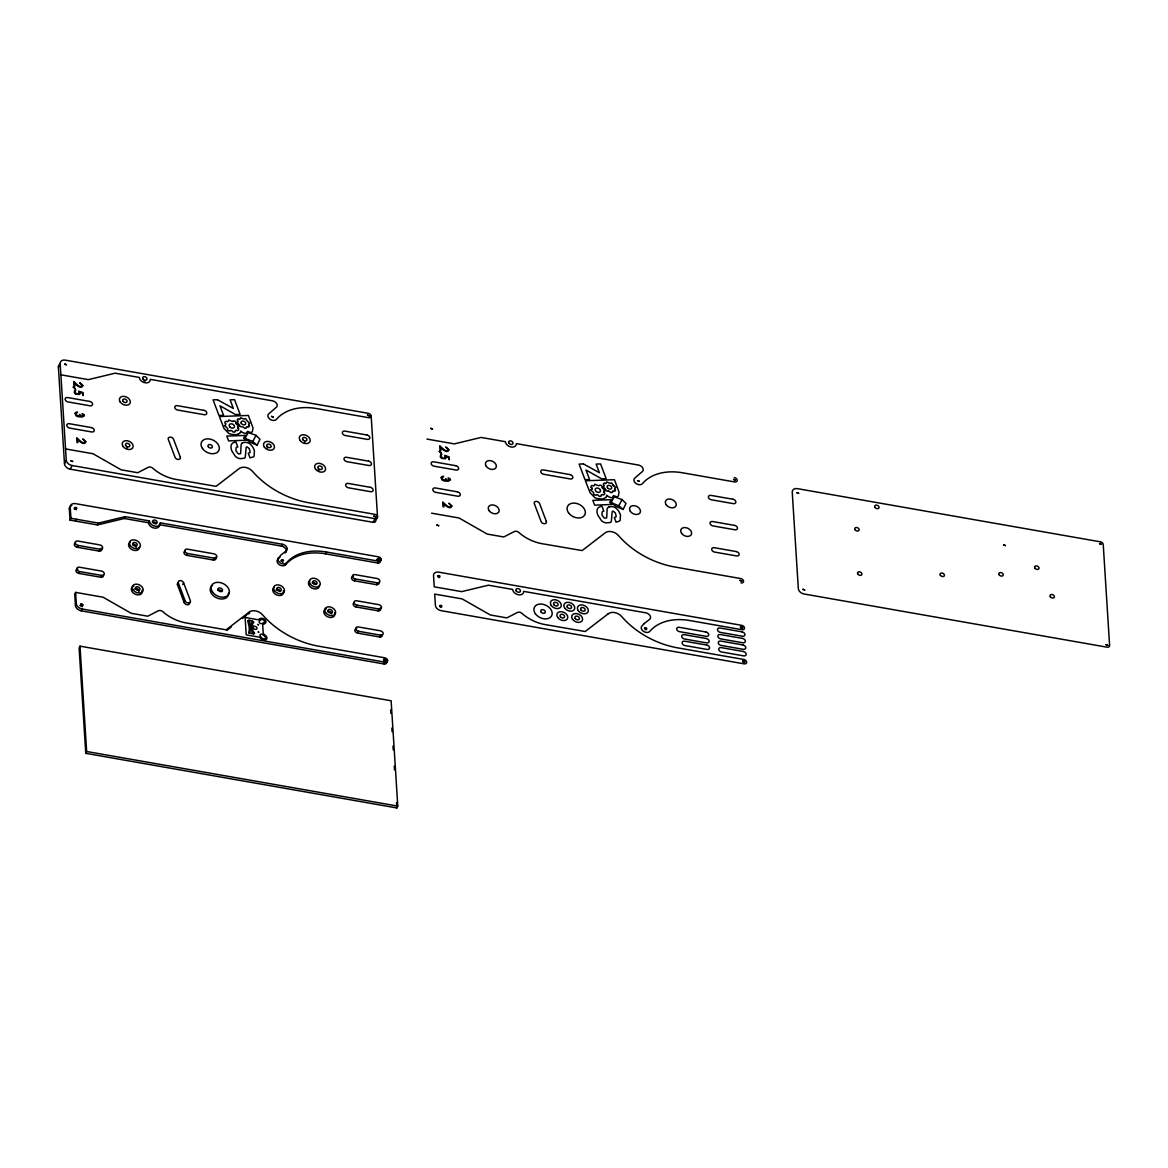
<?xml version="1.0" encoding="UTF-8"?>
<svg xmlns="http://www.w3.org/2000/svg" width="1168" height="1168" viewBox="0 0 1168 1168"><rect width="100%" height="100%" fill="white"/><g stroke="black" fill="none" stroke-linecap="round" stroke-linejoin="round"><path stroke-width="1.5" d="M378.928 561.326C373.994 557.165 382.462 558.216 378.184 559.968M58.4 367.219L60.167 363.555A5.782 4.103 25.8 0 1 65.393 360.153L368.285 413.326A2.891 2.044 25.8 0 1 371.161 415.983L377.527 516.971L375.76 520.636A2.891 2.044 25.8 0 1 373.147 522.33L70.255 469.171A5.782 4.103 25.8 0 1 64.488 463.842L58.4 367.219A5.782 4.103 25.8 0 1 60.327 364.124M64.488 463.842L66.269 460.177L60.167 363.555M70.255 469.171L72.036 465.506A5.782 4.103 25.8 0 1 66.269 460.177M159.476 524.68L281.532 546.113A4.818 3.416 25.8 0 1 285.897 549.091A4.818 3.416 25.8 0 1 285.167 552.873L286.043 551.048A4.818 3.416 25.8 0 0 286.788 547.266A4.818 3.416 25.8 0 0 282.422 544.273L160.352 522.855L159.476 524.68A5.782 4.103 25.8 0 1 154.264 528.082A5.782 4.103 25.8 0 1 148.497 522.753L124.246 518.504L97.499 524.943L70.051 520.125L69.335 508.868L70.226 507.029A5.782 4.103 25.8 0 1 75.438 503.627L378.33 556.8A2.891 2.044 25.8 0 1 381.221 559.457L380.33 561.297M70.051 520.125L70.927 518.285L70.226 507.029M75.54 521.089L76.416 519.249M77.19 547.237L78.066 545.412A2.891 2.044 25.8 0 1 75.19 542.755A2.891 2.044 25.8 0 1 77.803 541.047L99.762 544.901A2.891 2.044 25.8 0 1 102.638 547.573A2.891 2.044 25.8 0 1 100.039 549.267L99.149 551.092L77.19 547.237A2.891 2.044 25.8 0 1 74.431 545.164A2.891 2.044 25.8 0 1 75.555 542.93M97.499 524.943L98.389 523.103L125.122 516.665L149.373 520.928A5.782 4.103 25.8 0 0 155.14 526.242A5.782 4.103 25.8 0 0 160.352 522.855M78.84 573.4L79.716 571.575A2.891 2.044 25.8 0 1 76.84 568.904A2.891 2.044 25.8 0 1 79.453 567.21L101.412 571.064A2.891 2.044 25.8 0 1 104.288 573.722A2.891 2.044 25.8 0 1 101.689 575.43L100.798 577.255L78.84 573.4A2.891 2.044 25.8 0 1 75.993 571.021A2.891 2.044 25.8 0 1 77.862 568.991M386.696 662.285L387.586 660.46A2.891 2.044 25.8 0 0 384.695 657.788L318.82 646.225A72.197 51.231 25.8 0 1 262.537 614.791A9.023 6.409 25.8 0 0 248.813 612.382L226.125 629.815L186.121 622.938A34.894 24.762 25.8 0 1 162.79 611.652A3.489 2.482 25.8 0 0 158.22 610.849L147.752 616.208L131.225 613.302L103.061 597.213L75.613 592.395L74.723 594.235L75.438 605.491A5.782 4.103 25.8 0 0 81.191 610.82L384.097 663.979A2.891 2.044 25.8 0 0 386.564 661.701M75.438 605.491L76.314 603.666L75.613 592.395M124.246 518.504L125.122 516.665M81.191 610.82L82.081 608.981A5.782 4.103 25.8 0 1 76.314 603.666M79.993 646.152L79.117 647.977L85.76 753.331L396.886 807.949L397.777 806.11L391.134 700.771L79.993 646.152L86.651 751.506L85.76 753.331M148.497 522.753L149.373 520.928M186.822 555.355L187.712 553.515A2.891 2.044 25.8 0 1 184.821 550.858A2.891 2.044 25.8 0 1 187.435 549.164L213.963 553.822A2.891 2.044 25.8 0 1 216.854 556.479A2.891 2.044 25.8 0 1 214.24 558.173L213.364 560.012L186.822 555.355A2.891 2.044 25.8 0 1 184.062 553.267A2.891 2.044 25.8 0 1 185.186 551.048M189.464 602.425A2.891 2.044 25.8 0 1 187.683 604.761A2.891 2.044 25.8 0 1 184.223 602.63L177.478 584.788L178.368 582.949A2.891 2.044 25.8 0 1 180.135 580.627A2.891 2.044 25.8 0 1 183.595 582.759L190.34 600.6A2.891 2.044 25.8 0 1 188.574 602.922A2.891 2.044 25.8 0 1 185.113 600.79L178.368 582.949M182.719 584.584L183.595 582.759M184.223 602.63L185.113 600.79M247.923 614.222L248.813 612.382M281.532 546.113L282.422 544.273M380.199 560.713A2.891 2.044 25.8 0 1 377.717 562.991L325.565 553.836A51.012 36.208 25.8 0 0 285.532 564.772A4.818 3.416 25.8 0 1 279.225 564.611A4.818 3.416 25.8 0 1 277.707 559.355L280.933 555.019L286.043 551.048M285.532 564.772L286.408 562.947A51.012 36.208 25.8 0 1 326.441 552.011L378.607 561.166A2.891 2.044 25.8 0 0 381.221 559.457M325.565 553.836L326.441 552.011M373.147 522.33L374.928 518.665A2.891 2.044 25.8 0 0 377.527 516.971A2.891 2.044 25.8 0 0 374.651 514.314L308.761 502.751A72.197 51.231 25.8 0 1 252.478 471.317A9.023 6.409 25.8 0 0 238.754 468.908L216.08 486.341L176.076 479.449A34.894 24.762 25.8 0 1 152.745 468.178A3.489 2.482 25.8 0 0 148.161 467.375L137.707 472.719L121.165 469.813L93.002 453.739L65.554 448.921M354.415 580.817L355.291 578.978A2.891 2.044 25.8 0 1 352.415 576.32A2.891 2.044 25.8 0 1 355.028 574.627L376.987 578.481A2.891 2.044 25.8 0 1 379.863 581.138A2.891 2.044 25.8 0 1 377.264 582.832L376.373 584.672L354.415 580.817A2.891 2.044 25.8 0 1 351.568 578.437A2.891 2.044 25.8 0 1 353.437 576.408M356.065 606.966L356.941 605.141A2.891 2.044 25.8 0 1 354.065 602.484A2.891 2.044 25.8 0 1 356.678 600.775L378.636 604.63A2.891 2.044 25.8 0 1 381.513 607.302A2.891 2.044 25.8 0 1 378.914 608.995L378.023 610.82L356.065 606.966A2.891 2.044 25.8 0 1 353.305 604.893A2.891 2.044 25.8 0 1 354.43 602.659M377.717 562.991L378.607 561.166M357.715 633.129L358.591 631.289A2.891 2.044 25.8 0 1 355.714 628.632A2.891 2.044 25.8 0 1 358.328 626.939L380.286 630.793A2.891 2.044 25.8 0 1 383.162 633.45A2.891 2.044 25.8 0 1 380.564 635.158L379.673 636.983L357.715 633.129A2.891 2.044 25.8 0 1 354.868 630.749A2.891 2.044 25.8 0 1 356.736 628.72M384.097 663.979L384.973 662.154A2.891 2.044 25.8 0 0 387.586 660.46M257.091 445.227L259.968 439.285L256.011 435.299L248.258 432.569L245.046 438.307L249.704 442.015L257.091 445.227L252.799 441.548L245.046 438.307M623.128 509.467L626.004 503.525L622.033 499.554L614.295 496.823L611.083 502.561L615.726 506.27L623.128 509.467L618.836 505.802L611.083 502.561M235.819 423.196C237.046 421.765 233.731 419.925 232.914 421.502M612.893 484.793L611.711 482.895L610.368 483.304A5.606 3.971 25.8 0 0 609.039 482.968L606.688 481.917L606.382 483.129A5.577 3.957 25.8 0 0 605.447 483.581C604.163 481.931 602.002 484.749 604.192 485.275A5.475 3.884 25.8 0 0 604.09 486.253L602.951 486.983L604.951 488.545A5.606 3.971 25.8 0 0 605.842 489.553L605.944 490.852L608.353 491.086M252.799 441.548L256.011 435.299M618.836 505.802L622.033 499.554M277.707 559.355L280.057 556.859M242.112 443.198L241.63 443.679A7.037 4.993 25.8 0 0 241.134 444.512L240.666 453.345A1.81 1.285 25.8 0 1 240.185 453.797L238.871 453.943A1.562 1.11 25.8 0 1 238.228 453.71L236.286 451.33A10.191 7.227 25.8 0 1 235.921 450.381L236.111 447.665A2.789 1.971 25.8 0 1 236.929 447.125L237.819 446.979L235.951 442.044A7.577 5.373 25.8 0 0 231.439 444.599A9.432 6.701 25.8 0 0 231.06 446.045L231.001 446.687A16.44 11.665 25.8 0 0 231.863 450.936L235.396 456.411A7.899 5.606 25.8 0 0 237.162 457.637L238.36 458.192A6.044 4.278 25.8 0 0 240.214 458.659L244.039 458.279A4.424 3.139 25.8 0 0 245.265 457.316L246.171 447.271A1.533 1.095 25.8 0 1 246.755 447.023A2.044 1.445 25.8 0 1 247.368 447.023L249.353 448.76L250.156 452.06A2.628 1.869 25.8 0 1 249.704 452.702L248.302 453.257L250.04 457.871L252.974 457.038A7.11 5.052 25.8 0 0 254.142 456.075L254.42 450.746A24.82 17.608 25.8 0 0 253.748 448.994L252.711 446.994A11.768 8.351 25.8 0 0 252.025 446.001L250.551 444.395A6.76 4.789 25.8 0 0 249.514 443.606A5.475 3.884 25.8 0 0 247.631 442.701A6.015 4.263 25.8 0 0 245.178 442.365A8.337 5.913 25.8 0 0 242.871 442.76A4.322 3.066 25.8 0 0 242.112 443.198M226.913 630.443L231.118 627.201M242.316 618.544L246.521 615.302M79.906 605.52L82.3 606.703M376.563 559.866L377.877 559.822M74.08 508.766L75.117 508.839M384.695 662.869L383.659 662.796M237.922 426.992L239.09 426.189L236.914 424.407M603.958 491.246L605.126 490.429L602.951 488.647A6.263 4.453 25.8 0 0 601.856 487.45C603.111 486.005 599.768 484.165 598.95 485.742A6.395 4.526 25.8 0 0 597.417 485.362L594.746 484.165L594.381 485.538A6.395 4.526 25.8 0 0 593.329 486.049C591.855 484.136 589.373 487.421 591.884 487.99M591.767 489.129L590.482 489.961L592.76 491.743A6.439 4.57 25.8 0 0 593.782 492.896C592.483 494.341 595.797 496.254 596.644 494.633A6.249 4.438 25.8 0 0 598.191 495.057C598.279 496.78 602.308 496.955 601.228 494.925A6.336 4.497 25.8 0 0 602.396 494.385C603.739 496.123 606.192 493.115 603.841 492.473M280.962 560.976L282.014 561.107M248.039 620.558L249.368 620.719C249.543 623.858 252.011 632.063 248.813 632.72M613.857 485.844L615.77 487.406L614.748 488.122A5.519 3.913 25.8 0 1 614.616 489.217C616.675 489.655 614.587 492.443 613.375 490.867A5.519 3.913 25.8 0 1 612.353 491.334C613.302 493.086 609.784 492.954 609.696 491.451A5.519 3.913 25.8 0 1 608.397 491.071M383.527 660.694L385.265 661.76M253.646 633.874C251.091 633.669 250.083 620.354 252.843 621.099M60.882 374.811L88.33 379.629L115.077 373.191L139.328 377.439A5.782 4.103 25.8 0 0 145.095 382.768A5.782 4.103 25.8 0 0 150.307 379.366L272.363 400.799A4.818 3.416 25.8 0 1 276.743 403.778A4.818 3.416 25.8 0 1 275.998 407.559L268.538 414.041A4.818 3.416 25.8 0 0 270.071 419.297A4.818 3.416 25.8 0 0 276.363 419.458A51.012 36.208 25.8 0 1 316.397 408.523L368.548 417.677A2.891 2.044 25.8 0 0 371.161 415.983M426.919 439.066L454.367 443.884L481.114 437.431L505.364 441.694A5.782 4.103 25.8 0 0 511.131 447.008A5.782 4.103 25.8 0 0 516.344 443.621L638.4 465.039A4.818 3.416 25.8 0 1 642.765 468.032A4.818 3.416 25.8 0 1 642.035 471.814L634.574 478.281A4.818 3.416 25.8 0 0 636.093 483.552A4.818 3.416 25.8 0 0 642.4 483.713A51.012 36.208 25.8 0 1 682.433 472.777L734.584 481.931A2.891 2.044 25.8 0 0 737.198 480.223A2.891 2.044 25.8 0 0 734.307 477.566M431.591 513.175L459.039 517.993L487.202 534.068L503.744 536.973L514.197 531.615A3.489 2.482 25.8 0 1 518.782 532.418A34.894 24.762 25.8 0 0 542.113 543.704L582.117 550.581L604.79 533.148A9.023 6.409 25.8 0 1 618.514 535.557A72.197 51.231 25.8 0 0 674.797 566.991L740.687 578.554A2.891 2.044 25.8 0 1 743.563 581.226A2.891 2.044 25.8 0 1 740.965 582.92M72.036 465.506L374.928 518.665M70.927 518.285L98.389 523.103M355.291 578.978L377.264 582.832M187.712 553.515L214.24 558.173M78.066 545.412L100.039 549.267M356.941 605.141L378.914 608.995M79.716 571.575L101.689 575.43M358.591 631.289L380.564 635.158M82.081 608.981L384.973 662.154M86.651 751.506L397.777 806.11M75.424 508.985C80.242 507.584 70.868 505.905 76.139 509.774M384.549 660.957C389.397 660.84 381.41 656.869 384.214 660.796M81.526 605.623C86.359 605.491 78.387 601.535 81.176 605.447M282.116 561.18C286.919 559.852 277.707 558.085 282.992 562.377M248.609 424.948C250.609 425.459 248.55 428.13 247.339 426.612A5.519 3.913 25.8 0 1 246.331 427.079C247.251 428.817 243.747 428.714 243.674 427.196A5.46 3.884 25.8 0 1 242.316 426.831L239.907 426.597L239.805 425.298A5.606 3.971 25.8 0 1 238.914 424.291L236.929 422.743L238.053 422.013A5.475 3.884 25.8 0 1 238.155 421.035C235.892 420.495 238.17 417.662 239.411 419.327A5.577 3.957 25.8 0 1 240.345 418.874L240.652 417.677L242.988 418.713A5.665 4.015 25.8 0 1 244.331 419.064L245.674 418.64L246.871 420.538A5.49 3.898 25.8 0 1 247.82 421.604L249.733 423.152L248.711 423.867A5.519 3.913 25.8 0 1 248.58 424.977M237.805 428.233C240.112 428.817 237.732 431.897 236.359 430.145A6.336 4.497 25.8 0 1 235.206 430.671C236.345 432.642 232.359 432.598 232.155 430.802A6.249 4.438 25.8 0 1 230.607 430.379C229.775 431.985 226.446 430.101 227.745 428.641A6.439 4.57 25.8 0 1 226.723 427.488L224.446 425.707L225.745 424.875A6.278 4.453 25.8 0 1 225.847 423.75C223.307 423.166 225.833 419.881 227.293 421.794A6.439 4.57 25.8 0 1 228.359 421.268L228.709 419.911L231.381 421.108A6.439 4.57 25.8 0 1 232.943 421.473M390.696 709.867L390.93 713.487M391.849 728.029L392.068 731.664M392.988 746.191L393.222 749.827M394.258 766.164L394.477 769.8M396.536 802.504L396.886 807.949M608.908 507.014A8.337 5.913 25.8 0 1 611.229 506.635A6.015 4.263 25.8 0 1 613.667 506.956A5.475 3.884 25.8 0 1 615.551 507.861A6.76 4.789 25.8 0 1 616.587 508.649L618.062 510.255A11.768 8.351 25.8 0 1 618.748 511.248L619.785 513.248A24.82 17.608 25.8 0 1 620.456 515L620.164 520.329A7.11 5.052 25.8 0 1 619.011 521.293L616.076 522.111L614.324 517.512L615.74 516.957A2.628 1.869 25.8 0 0 616.193 516.314L615.39 513L613.404 511.277A2.044 1.445 25.8 0 0 612.791 511.277A1.533 1.095 25.8 0 0 612.207 511.526L611.302 521.57A4.424 3.139 25.8 0 1 610.076 522.534L606.25 522.899A6.044 4.278 25.8 0 1 604.396 522.446L603.199 521.877A7.899 5.606 25.8 0 1 601.432 520.651L597.855 515.19A16.44 11.665 25.8 0 1 596.994 510.927L597.096 510.299A9.432 6.701 25.8 0 1 597.505 508.868A7.577 5.373 25.8 0 1 601.973 506.27L603.856 511.219L602.965 511.38A2.789 1.971 25.8 0 0 602.148 511.905L601.958 514.635A10.191 7.227 25.8 0 0 602.323 515.57L604.265 517.964A1.562 1.11 25.8 0 0 604.907 518.198L606.221 518.052A1.81 1.285 25.8 0 0 606.703 517.599L607.156 508.766A7.037 4.993 25.8 0 1 607.667 507.919L608.148 507.452A4.322 3.066 25.8 0 1 608.922 507.014M603.944 498.517A11.432 8.118 25.8 0 1 601.053 498.926L596.906 498.459A8.264 5.855 25.8 0 1 594.673 497.524L590.03 492.677L585.431 480.793L614.441 479.698L619.04 492.137L618.398 495.86A7.373 5.227 25.8 0 1 618.003 496.283L617.507 496.677A7.563 5.373 25.8 0 1 617.127 496.896L613.477 495.612L612.266 497.772A7.052 5.008 25.8 0 1 611.609 497.699L610.908 497.568A6.439 4.57 25.8 0 1 609.813 497.218A7.052 5.008 25.8 0 1 608.732 496.765L608.207 496.415A5.256 3.738 25.8 0 1 606.805 495.261A8.264 5.869 25.8 0 1 606.411 496.634M606.499 496.677A7.008 4.964 25.8 0 1 603.885 498.459M612.689 484.822A5.475 3.884 25.8 0 1 613.653 485.873M603.914 491.129A6.263 4.453 25.8 0 1 603.812 492.37M591.913 489.275A6.249 4.438 25.8 0 1 592.03 488.151M134.787 589.154A2.409 1.708 25.8 0 1 137.868 589.037A2.409 1.708 25.8 0 1 138.861 591.665M142.058 590.205A5.782 4.103 25.8 0 1 138.963 594.833A5.782 4.103 25.8 0 1 131.969 591.373A5.782 4.103 25.8 0 1 133.838 586.146M132.787 544.317A2.409 1.708 25.8 0 1 136.072 547.339M139.518 547.047A5.782 4.103 25.8 0 1 132.188 549.748A5.782 4.103 25.8 0 1 129.955 542.317M215.525 557.151A2.891 2.044 25.8 0 1 213.364 560.012M177.478 584.788A2.891 2.044 25.8 0 1 178.062 582.803M228.505 593.198A9.621 6.833 25.8 0 1 216.27 597.695A9.621 6.833 25.8 0 1 212.547 585.329M217.642 590.03A2.409 1.708 25.8 0 1 221.526 591.519M276.101 589.884A2.409 1.708 25.8 0 1 280.422 591.534M283.371 590.935A5.782 4.103 25.8 0 1 276.991 595.096A5.782 4.103 25.8 0 1 274.071 587.373M327.595 611.477A2.409 1.708 25.8 0 1 331.537 613.915M334.53 612.85A5.782 4.103 25.8 0 1 331.435 617.478A5.782 4.103 25.8 0 1 324.441 614.018A5.782 4.103 25.8 0 1 326.31 608.791M312.221 582.92A2.409 1.708 25.8 0 1 316.105 584.409M319.404 585.445A5.782 4.103 25.8 0 1 312.075 588.146A5.782 4.103 25.8 0 1 309.841 580.715M382.155 634.706A2.891 2.044 25.8 0 1 379.673 636.983M380.199 607.973A2.891 2.044 25.8 0 1 378.023 610.82M378.855 582.394A2.891 2.044 25.8 0 1 376.373 584.672M103.28 574.977A2.891 2.044 25.8 0 1 100.798 577.255M101.324 548.245A2.891 2.044 25.8 0 1 99.149 551.092M69.335 508.868A5.782 4.103 25.8 0 1 71.847 505.569M152.278 522.154A2.409 1.708 25.8 0 1 156.162 523.644M286.408 562.947A4.818 3.416 25.8 0 1 280.116 562.772A4.818 3.416 25.8 0 1 278.597 557.516M248.74 613.58A9.023 6.409 25.8 0 1 249.718 613.083M126.889 447.432A2.307 1.635 25.8 0 1 127.37 447.797M304.454 441.869A2.307 1.635 25.8 0 1 304.833 442.292M318.251 469.653A2.307 1.635 25.8 0 1 319.36 470.091M144.044 380.753A2.307 1.635 25.8 0 1 144.89 381.527M267.092 447.753A2.307 1.635 25.8 0 1 267.662 447.899M241.177 423.079A2.453 1.737 25.8 0 0 244.127 424.86A2.453 1.737 25.8 0 0 245.601 422.86A2.453 1.737 25.8 0 0 242.637 421.079A2.453 1.737 25.8 0 0 241.177 423.079M237.907 434.262A11.432 8.118 25.8 0 1 235.016 434.671L230.87 434.204A8.264 5.855 25.8 0 1 228.636 433.284L223.993 428.422L219.394 416.538L248.404 415.443L253.003 427.897L252.361 431.605A7.373 5.227 25.8 0 1 251.967 432.029L251.47 432.423A7.563 5.373 25.8 0 1 251.091 432.642L247.441 431.357L246.229 433.532A7.052 5.008 25.8 0 1 245.572 433.445L244.871 433.313A6.439 4.57 25.8 0 1 243.776 432.963A7.139 5.066 25.8 0 1 242.842 432.554L242.17 432.175A5.256 3.738 25.8 0 1 240.769 431.021A8.264 5.869 25.8 0 1 240.389 432.379M240.477 432.437A7.008 4.964 25.8 0 1 237.863 434.204M235.688 423.371A6.249 4.438 25.8 0 1 236.783 424.583M237.761 427.05A6.249 4.438 25.8 0 1 237.644 428.291M75.161 413.457L76.066 415.72L78.139 416.757A2.482 1.752 25.8 0 0 79.322 416.713C83.162 418.013 87.133 414.728 82.023 413.764C85.746 416.304 80.592 416.976 79.804 414.348L78.504 416.085A1.898 1.343 25.8 0 1 77.292 415.808L76.008 414.041L77.57 412.056L76.051 412.289A2.701 1.927 25.8 0 0 75.263 413.092L75.161 413.457M441.197 477.712L442.103 479.96L444.161 480.997A2.482 1.752 25.8 0 0 445.358 480.953C449.184 482.253 453.169 478.982 448.045 478.004C451.782 480.559 446.614 481.231 445.84 478.603L444.541 480.325A1.898 1.343 25.8 0 1 443.329 480.063L442.03 478.296L443.606 476.296L442.088 476.529A2.701 1.927 25.8 0 0 441.3 477.332L441.197 477.712M79.22 392.74C76.84 396.974 73.715 390.652 75.832 390.054A2.73 1.942 25.8 0 0 74.679 390.462L74.256 392.463A2.935 2.088 25.8 0 0 75.73 394.142L79.351 394.477A2.686 1.913 25.8 0 0 80.037 393.499L79.833 392.214L82.242 392.974L83.235 395.602L83.045 392.579L78.65 391.178L79.22 392.74M445.256 456.995C442.876 461.214 439.752 454.892 441.869 454.308A2.73 1.942 25.8 0 0 440.701 454.702L440.278 456.703A2.935 2.088 25.8 0 0 441.767 458.396L445.388 458.732A2.686 1.913 25.8 0 0 446.074 457.754L445.869 456.454L448.278 457.228L449.271 459.842L449.081 456.834L444.687 455.418L445.256 456.995M82.826 385.586C81.629 389.937 76.022 384.841 74.621 383.192L74.825 386.404L73.978 386.258L73.686 381.527C74.781 382.257 81.001 389.674 81.935 385.09A1.942 1.372 25.8 0 0 81.366 384.199L79.716 382.754L82.826 385.586M85.833 441.811C84.636 446.147 79.044 441.066 77.628 439.416L77.833 442.628L76.986 442.482L76.694 437.752C77.789 438.467 84.023 445.884 84.943 441.3A1.942 1.372 25.8 0 0 84.373 440.424L82.724 438.978L85.833 441.811M448.862 449.841C447.665 454.177 442.059 449.096 440.657 447.446L440.862 450.658L440.015 450.512L439.723 445.782C440.818 446.497 447.037 453.914 447.972 449.33A1.942 1.372 25.8 0 0 447.402 448.454L445.753 447.008L448.862 449.841M451.87 506.065C450.673 510.401 445.066 505.321 443.665 503.656L443.869 506.868L443.022 506.722L442.73 502.006C443.825 502.722 450.045 510.139 450.979 505.554A1.942 1.372 25.8 0 0 450.41 504.664L448.76 503.218L451.87 506.065M249.397 627.858L248.901 632.998L253.879 633.844L254.609 633.173L252.551 630.209L253.252 626.471L252.186 624.457L253.923 622.164L249.12 619.945L247.85 621.318L249.397 627.858M64.766 364.168L66.561 364.854L64.853 364.007M70.868 460.805L72.65 461.491L70.868 460.805M271.56 416.407L273.356 417.093L271.56 416.407M257.748 624.486L258.508 624.778L257.748 624.486M258.23 631.99L258.975 632.282L258.259 631.932M367.526 415.151L369.307 415.837L367.526 415.151M373.891 516.154L375.687 516.84L373.891 516.154M430.802 428.422L432.598 429.109L430.875 428.262M436.89 525.045L438.686 525.731L436.89 525.045M437.664 575.999C439.489 580.569 441.723 573.707 437.664 575.999M439.548 605.798C441.373 610.368 443.606 603.491 439.548 605.798M637.597 480.661L639.378 481.347L637.597 480.661M733.562 479.406L735.344 480.092L733.562 479.406M739.928 580.394L741.724 581.08L739.928 580.394M740.424 626.997C742.249 631.552 744.483 624.69 740.424 626.997M742.585 661.132C744.396 665.702 746.629 658.84 742.585 661.132M796.839 492.662L798.62 493.349L796.839 492.662M802.927 589.3L804.723 589.986L802.927 589.3M1003.619 544.901L1005.414 545.587L1003.619 544.901M1099.584 543.66L1101.38 544.346L1099.584 543.66M1105.965 644.648L1107.746 645.335L1105.965 644.648M644.488 628.165C645.962 632.764 648.766 626.15 644.488 628.165M73.263 387.075L75.365 388.856L73.263 387.075M439.299 451.33L441.387 453.111L439.299 451.33M245.178 435.416L243.616 438.19L246.171 440.234L228.592 440.891L226.782 436.102L245.178 435.416M611.2 499.67L609.652 502.444L612.207 504.474L594.629 505.145L592.818 500.357L611.2 499.67M260.449 619.945L259.34 621.215A1.825 1.299 25.8 0 0 261.88 623.537L263.661 622.88A2.307 1.635 25.8 0 0 263.807 620.252A2.307 1.635 25.8 0 0 260.449 619.945M644.24 623.551L641.889 626.048A4.818 3.416 25.8 0 0 643.407 631.304A4.818 3.416 25.8 0 0 649.715 631.465A51.012 36.208 25.8 0 1 689.748 620.529L741.899 629.683A2.891 2.044 25.8 0 0 744.512 627.99A2.891 2.044 25.8 0 0 741.636 625.333L438.745 572.159A5.782 4.103 25.8 0 0 433.518 575.561L434.233 586.818L461.681 591.636L488.428 585.197L512.679 589.446A5.782 4.103 25.8 0 0 518.446 594.775A5.782 4.103 25.8 0 0 523.658 591.373L645.714 612.806A4.818 3.416 25.8 0 1 650.094 615.784A4.818 3.416 25.8 0 1 649.35 619.566L644.24 623.551M607.886 614.061L585.212 631.494L545.208 624.617A34.894 24.762 25.8 0 1 521.877 613.331A3.489 2.482 25.8 0 0 517.307 612.528L506.839 617.887L490.312 614.981L462.148 598.907L434.686 594.089L435.401 605.345A5.782 4.103 25.8 0 0 441.168 610.674L744.06 663.833A2.891 2.044 25.8 0 0 746.673 662.139A2.891 2.044 25.8 0 0 743.782 659.467L677.893 647.904A72.197 51.231 25.8 0 1 621.624 616.47A9.023 6.409 25.8 0 0 607.886 614.061M259.807 618.748L258.332 619.785L245.105 617.463L246.214 634.852L259.427 637.173L261.063 638.735A3.665 2.599 25.8 0 0 266.085 639.641A3.665 2.599 25.8 0 0 265.662 635.626L263.238 633.552L262.683 624.822L264.902 623.566A3.665 2.599 25.8 0 0 264.815 619.609A3.665 2.599 25.8 0 0 259.807 618.748M217.394 399.69L213.072 399.85L218.985 415.458L223.555 415.282L219.964 405.778L235.586 414.567L240.126 414.392L234.564 399.675L230.111 399.836L233.366 408.45L217.394 399.69M583.431 463.93L579.109 464.09L585.007 479.698L589.592 479.537L586 470.032L601.622 478.822L606.163 478.646L600.586 463.915L596.147 464.09L599.403 472.704L583.431 463.93M1100.344 541.821L797.452 488.647A5.782 4.103 25.8 0 0 792.24 492.049L798.328 588.687A5.782 4.103 25.8 0 0 804.095 594.001L1106.987 647.174A2.891 2.044 25.8 0 0 1109.6 645.466L1103.234 544.478A2.891 2.044 25.8 0 0 1100.344 541.821M366.927 434.992L344.969 431.138A2.891 2.044 25.8 0 0 342.355 432.846A2.891 2.044 25.8 0 0 345.246 435.503L367.205 439.358A2.891 2.044 25.8 0 0 369.818 437.664A2.891 2.044 25.8 0 0 366.927 434.992M732.964 499.247L711.005 495.393A2.891 2.044 25.8 0 0 708.392 497.086A2.891 2.044 25.8 0 0 711.283 499.758L733.241 503.612A2.891 2.044 25.8 0 0 735.855 501.904A2.891 2.044 25.8 0 0 732.964 499.247M203.918 410.333L177.375 405.676A2.891 2.044 25.8 0 0 174.777 407.369A2.891 2.044 25.8 0 0 177.653 410.041L204.196 414.698A2.891 2.044 25.8 0 0 206.794 412.99A2.891 2.044 25.8 0 0 203.918 410.333M569.955 474.588L543.412 469.93A2.891 2.044 25.8 0 0 540.799 471.624A2.891 2.044 25.8 0 0 543.689 474.281L570.232 478.938A2.891 2.044 25.8 0 0 572.831 477.245A2.891 2.044 25.8 0 0 569.955 474.588M89.702 401.427L67.744 397.573A2.891 2.044 25.8 0 0 65.145 399.266A2.891 2.044 25.8 0 0 68.021 401.923L89.98 405.792A2.891 2.044 25.8 0 0 92.593 404.084A2.891 2.044 25.8 0 0 89.702 401.427M455.739 465.682L433.781 461.827A2.891 2.044 25.8 0 0 431.167 463.521A2.891 2.044 25.8 0 0 434.058 466.178L456.016 470.032A2.891 2.044 25.8 0 0 458.63 468.339A2.891 2.044 25.8 0 0 455.739 465.682M368.577 461.156L346.619 457.301A2.891 2.044 25.8 0 0 344.005 458.995A2.891 2.044 25.8 0 0 346.896 461.652L368.854 465.506A2.891 2.044 25.8 0 0 371.468 463.813A2.891 2.044 25.8 0 0 368.577 461.156M734.614 525.41L712.655 521.541A2.891 2.044 25.8 0 0 710.042 523.249A2.891 2.044 25.8 0 0 712.933 525.907L734.891 529.761A2.891 2.044 25.8 0 0 737.504 528.067A2.891 2.044 25.8 0 0 734.614 525.41M91.352 427.576L69.394 423.721A2.891 2.044 25.8 0 0 66.795 425.429A2.891 2.044 25.8 0 0 69.671 428.087L91.63 431.941A2.891 2.044 25.8 0 0 94.243 430.247A2.891 2.044 25.8 0 0 91.352 427.576M457.389 491.83L435.43 487.976A2.891 2.044 25.8 0 0 432.817 489.669A2.891 2.044 25.8 0 0 435.708 492.341L457.666 496.196A2.891 2.044 25.8 0 0 460.28 494.487A2.891 2.044 25.8 0 0 457.389 491.83M370.227 487.304L348.268 483.45A2.891 2.044 25.8 0 0 345.655 485.158A2.891 2.044 25.8 0 0 348.546 487.815L370.504 491.67A2.891 2.044 25.8 0 0 373.118 489.976A2.891 2.044 25.8 0 0 370.227 487.304M736.263 551.559L714.305 547.704A2.891 2.044 25.8 0 0 711.692 549.398A2.891 2.044 25.8 0 0 714.582 552.07L736.541 555.924A2.891 2.044 25.8 0 0 739.154 554.216A2.891 2.044 25.8 0 0 736.263 551.559M742.045 631.859L720.087 628.004A2.891 2.044 25.8 0 0 717.473 629.713A2.891 2.044 25.8 0 0 720.349 632.37L742.322 636.224A2.891 2.044 25.8 0 0 744.921 634.531A2.891 2.044 25.8 0 0 742.045 631.859M705.852 631.976L679.309 627.318A2.891 2.044 25.8 0 0 676.71 629.012A2.891 2.044 25.8 0 0 679.586 631.684L706.129 636.341A2.891 2.044 25.8 0 0 708.728 634.647A2.891 2.044 25.8 0 0 705.852 631.976M742.454 638.4L720.495 634.545A2.891 2.044 25.8 0 0 717.882 636.253A2.891 2.044 25.8 0 0 720.773 638.911L742.731 642.765A2.891 2.044 25.8 0 0 745.345 641.071A2.891 2.044 25.8 0 0 742.454 638.4M706.26 638.516L684.302 634.662A2.891 2.044 25.8 0 0 681.689 636.356A2.891 2.044 25.8 0 0 684.579 639.027L706.538 642.882A2.891 2.044 25.8 0 0 709.151 641.174A2.891 2.044 25.8 0 0 706.26 638.516M742.863 644.94L720.904 641.086A2.891 2.044 25.8 0 0 718.305 642.78A2.891 2.044 25.8 0 0 721.182 645.451L743.14 649.306A2.891 2.044 25.8 0 0 745.753 647.598A2.891 2.044 25.8 0 0 742.863 644.94M706.684 645.057L684.711 641.203A2.891 2.044 25.8 0 0 682.112 642.896A2.891 2.044 25.8 0 0 684.988 645.568L706.947 649.423A2.891 2.044 25.8 0 0 709.56 647.714A2.891 2.044 25.8 0 0 706.684 645.057M743.286 651.481L721.313 647.627A2.891 2.044 25.8 0 0 718.714 649.32A2.891 2.044 25.8 0 0 721.59 651.992L743.549 655.847A2.891 2.044 25.8 0 0 746.162 654.138A2.891 2.044 25.8 0 0 743.286 651.481M264.479 635.888L262.581 634.589A1.825 1.299 25.8 0 0 260.274 636.064L261.574 637.743A2.307 1.635 25.8 0 0 264.961 638.633A2.307 1.635 25.8 0 0 264.479 635.888M546.332 521.366L539.587 503.525A2.891 2.044 25.8 0 0 536.127 501.393A2.891 2.044 25.8 0 0 534.345 503.715L541.091 521.556A2.891 2.044 25.8 0 0 544.551 523.687A2.891 2.044 25.8 0 0 546.332 521.366M180.295 457.111L173.55 439.27A2.891 2.044 25.8 0 0 170.09 437.139A2.891 2.044 25.8 0 0 168.309 439.475L175.069 457.316A2.891 2.044 25.8 0 0 178.514 459.447A2.891 2.044 25.8 0 0 180.295 457.111M575.225 618.529A2.409 1.708 25.8 0 0 579.182 619.215A2.409 1.708 25.8 0 0 577.036 616.149A2.409 1.708 25.8 0 0 575.225 618.529M572.524 619.303A5.782 4.103 25.8 0 0 582.044 620.982A5.782 4.103 25.8 0 0 576.875 613.609A5.782 4.103 25.8 0 0 572.524 619.303M580.949 609.915A2.409 1.708 25.8 0 0 584.92 610.616A2.409 1.708 25.8 0 0 582.759 607.535A2.409 1.708 25.8 0 0 580.949 609.915M578.262 610.703A5.782 4.103 25.8 0 0 587.767 612.368A5.782 4.103 25.8 0 0 582.598 604.995A5.782 4.103 25.8 0 0 578.262 610.703M567.371 607.302A2.409 1.708 25.8 0 0 571.327 607.988A2.409 1.708 25.8 0 0 569.181 604.922A2.409 1.708 25.8 0 0 567.371 607.302M564.67 608.075A5.782 4.103 25.8 0 0 574.174 609.754A5.782 4.103 25.8 0 0 569.02 602.381A5.782 4.103 25.8 0 0 564.67 608.075M553.924 604.703A2.409 1.708 25.8 0 0 557.895 605.404A2.409 1.708 25.8 0 0 555.734 602.323A2.409 1.708 25.8 0 0 553.924 604.703M551.238 605.491A5.782 4.103 25.8 0 0 560.742 607.156A5.782 4.103 25.8 0 0 555.574 599.783A5.782 4.103 25.8 0 0 551.238 605.491M560.406 616.689A2.409 1.708 25.8 0 0 564.363 617.39A2.409 1.708 25.8 0 0 562.217 614.31A2.409 1.708 25.8 0 0 560.406 616.689M557.705 617.478A5.782 4.103 25.8 0 0 567.225 619.142A5.782 4.103 25.8 0 0 562.056 611.769A5.782 4.103 25.8 0 0 557.705 617.478M535.353 613.711A9.621 6.833 25.8 0 0 551.194 616.5A9.621 6.833 25.8 0 0 542.58 604.206A9.621 6.833 25.8 0 0 535.353 613.711M541.12 612.032A2.409 1.708 25.8 0 0 545.076 612.733A2.409 1.708 25.8 0 0 542.93 609.652A2.409 1.708 25.8 0 0 541.12 612.032M516.241 590.979A2.409 1.708 25.8 0 0 520.213 591.665A2.409 1.708 25.8 0 0 518.052 588.599A2.409 1.708 25.8 0 0 516.241 590.979M875.036 507.438A2.307 1.635 25.8 0 0 878.847 508.109A2.307 1.635 25.8 0 0 876.774 505.16A2.307 1.635 25.8 0 0 875.036 507.438M1034.979 568.203A2.307 1.635 25.8 0 0 1038.775 568.874A2.307 1.635 25.8 0 0 1036.717 565.925A2.307 1.635 25.8 0 0 1034.979 568.203M857.881 574.13A2.307 1.635 25.8 0 0 861.692 574.802A2.307 1.635 25.8 0 0 859.619 571.853A2.307 1.635 25.8 0 0 857.881 574.13M855.093 529.805A2.307 1.635 25.8 0 0 858.889 530.476A2.307 1.635 25.8 0 0 856.83 527.527A2.307 1.635 25.8 0 0 855.093 529.805M940.401 575.328A2.307 1.635 25.8 0 0 944.211 575.985A2.307 1.635 25.8 0 0 942.138 573.035A2.307 1.635 25.8 0 0 940.401 575.328M999.195 574.86A2.307 1.635 25.8 0 0 1003.005 575.532A2.307 1.635 25.8 0 0 1000.932 572.583A2.307 1.635 25.8 0 0 999.195 574.86M1050.353 596.775A2.307 1.635 25.8 0 0 1054.149 597.447A2.307 1.635 25.8 0 0 1052.091 594.497A2.307 1.635 25.8 0 0 1050.353 596.775M630.399 511.423A5.782 4.103 25.8 0 0 639.903 513.088A5.782 4.103 25.8 0 0 634.735 505.715A5.782 4.103 25.8 0 0 630.399 511.423M509 443.198A2.307 1.635 25.8 0 0 512.81 443.855A2.307 1.635 25.8 0 0 510.737 440.905A2.307 1.635 25.8 0 0 509 443.198M489.085 510.679A5.782 4.103 25.8 0 0 498.59 512.358A5.782 4.103 25.8 0 0 493.422 504.985A5.782 4.103 25.8 0 0 489.085 510.679M568.524 512.781A9.621 6.833 25.8 0 0 584.365 515.555A9.621 6.833 25.8 0 0 575.751 503.262A9.621 6.833 25.8 0 0 568.524 512.781M486.282 466.368A5.782 4.103 25.8 0 0 495.787 468.032A5.782 4.103 25.8 0 0 490.618 460.659A5.782 4.103 25.8 0 0 486.282 466.368M666.169 504.766A5.782 4.103 25.8 0 0 675.673 506.43A5.782 4.103 25.8 0 0 670.52 499.057A5.782 4.103 25.8 0 0 666.169 504.766M681.543 533.338A5.782 4.103 25.8 0 0 691.062 535.002A5.782 4.103 25.8 0 0 685.893 527.629A5.782 4.103 25.8 0 0 681.543 533.338M600.396 490.093A2.803 1.986 25.8 0 0 597.023 488.063A2.803 1.986 25.8 0 0 595.344 490.341A2.803 1.986 25.8 0 0 598.717 492.385A2.803 1.986 25.8 0 0 600.396 490.093M607.579 487.947A2.453 1.737 25.8 0 0 611.579 488.37A2.453 1.737 25.8 0 0 609.097 485.348A2.453 1.737 25.8 0 0 607.579 487.947M135.795 589.139A2.409 1.708 25.8 0 0 139.751 589.825A2.409 1.708 25.8 0 0 137.605 586.759A2.409 1.708 25.8 0 0 135.795 589.139M133.094 589.913A5.782 4.103 25.8 0 0 142.613 591.592A5.782 4.103 25.8 0 0 137.444 584.219A5.782 4.103 25.8 0 0 133.094 589.913M132.991 544.814A2.409 1.708 25.8 0 0 136.963 545.514A2.409 1.708 25.8 0 0 134.802 542.434A2.409 1.708 25.8 0 0 132.991 544.814M130.305 545.602A5.782 4.103 25.8 0 0 139.81 547.266A5.782 4.103 25.8 0 0 134.641 539.893A5.782 4.103 25.8 0 0 130.305 545.602M212.532 592.001A9.621 6.833 25.8 0 0 228.388 594.789A9.621 6.833 25.8 0 0 219.774 582.496A9.621 6.833 25.8 0 0 212.532 592.001M218.314 590.322A2.409 1.708 25.8 0 0 222.27 591.023A2.409 1.708 25.8 0 0 220.124 587.942A2.409 1.708 25.8 0 0 218.314 590.322M277.108 589.869A2.409 1.708 25.8 0 0 281.065 590.57A2.409 1.708 25.8 0 0 278.918 587.489A2.409 1.708 25.8 0 0 277.108 589.869M274.407 590.658A5.782 4.103 25.8 0 0 283.926 592.322A5.782 4.103 25.8 0 0 278.758 584.949A5.782 4.103 25.8 0 0 274.407 590.658M328.252 611.784A2.409 1.708 25.8 0 0 332.223 612.47A2.409 1.708 25.8 0 0 330.062 609.404A2.409 1.708 25.8 0 0 328.252 611.784M325.565 612.558A5.782 4.103 25.8 0 0 335.07 614.237A5.782 4.103 25.8 0 0 329.902 606.864A5.782 4.103 25.8 0 0 325.565 612.558M312.878 583.212A2.409 1.708 25.8 0 0 316.849 583.912A2.409 1.708 25.8 0 0 314.688 580.832A2.409 1.708 25.8 0 0 312.878 583.212M310.192 584A5.782 4.103 25.8 0 0 319.696 585.664A5.782 4.103 25.8 0 0 314.528 578.291A5.782 4.103 25.8 0 0 310.192 584M152.95 522.446A2.409 1.708 25.8 0 0 156.906 523.147A2.409 1.708 25.8 0 0 154.76 520.067A2.409 1.708 25.8 0 0 152.95 522.446M253.441 628.267A2.015 1.431 25.8 0 0 256.77 628.866A2.015 1.431 25.8 0 0 254.96 626.282A2.015 1.431 25.8 0 0 253.441 628.267M123.049 446.439A5.782 4.103 25.8 0 0 132.553 448.103A5.782 4.103 25.8 0 0 127.385 440.73A5.782 4.103 25.8 0 0 123.049 446.439M120.246 402.113A5.782 4.103 25.8 0 0 129.765 403.792A5.782 4.103 25.8 0 0 124.596 396.405A5.782 4.103 25.8 0 0 120.246 402.113M202.487 448.527A9.621 6.833 25.8 0 0 218.343 451.301A9.621 6.833 25.8 0 0 209.729 439.022A9.621 6.833 25.8 0 0 202.487 448.527M300.132 440.511A5.782 4.103 25.8 0 0 309.651 442.19A5.782 4.103 25.8 0 0 304.483 434.817A5.782 4.103 25.8 0 0 300.132 440.511M315.506 469.083A5.782 4.103 25.8 0 0 325.025 470.748A5.782 4.103 25.8 0 0 319.857 463.375A5.782 4.103 25.8 0 0 315.506 469.083M264.362 447.169A5.782 4.103 25.8 0 0 273.867 448.833A5.782 4.103 25.8 0 0 268.698 441.46A5.782 4.103 25.8 0 0 264.362 447.169M142.963 378.943A2.307 1.635 25.8 0 0 146.774 379.615A2.307 1.635 25.8 0 0 144.701 376.665A2.307 1.635 25.8 0 0 142.963 378.943M125.808 445.636A2.307 1.635 25.8 0 0 129.619 446.293A2.307 1.635 25.8 0 0 127.546 443.344A2.307 1.635 25.8 0 0 125.808 445.636M123.02 401.31A2.307 1.635 25.8 0 0 126.83 401.982A2.307 1.635 25.8 0 0 124.757 399.033A2.307 1.635 25.8 0 0 123.02 401.31M208.342 446.818A2.307 1.635 25.8 0 0 212.138 447.49A2.307 1.635 25.8 0 0 210.079 444.541A2.307 1.635 25.8 0 0 208.342 446.818M302.906 439.708A2.307 1.635 25.8 0 0 306.717 440.38A2.307 1.635 25.8 0 0 304.644 437.431A2.307 1.635 25.8 0 0 302.906 439.708M318.28 468.28A2.307 1.635 25.8 0 0 322.091 468.937A2.307 1.635 25.8 0 0 320.017 465.988A2.307 1.635 25.8 0 0 318.28 468.28M267.122 446.366A2.307 1.635 25.8 0 0 270.932 447.037A2.307 1.635 25.8 0 0 268.859 444.088A2.307 1.635 25.8 0 0 267.122 446.366M229.746 426.802A2.803 1.986 25.8 0 0 234.315 427.284A2.803 1.986 25.8 0 0 231.468 423.823A2.803 1.986 25.8 0 0 229.746 426.802"/></g></svg>
